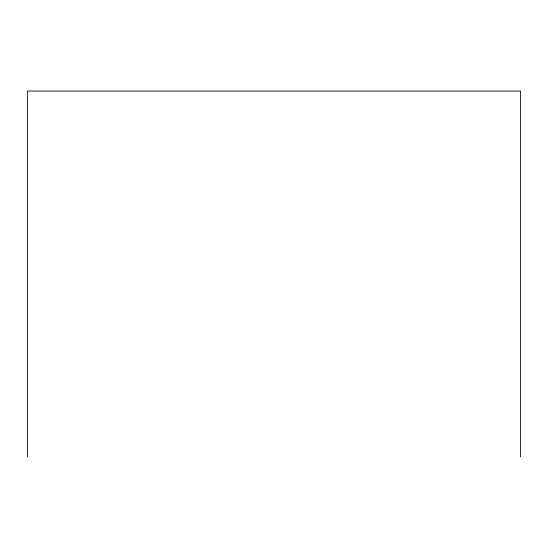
<?xml version="1.0" encoding="UTF-8"?>
<svg xmlns="http://www.w3.org/2000/svg" width="548" height="548" viewBox="0 0 548 548"><rect width="100%" height="100%" fill="white"/><g stroke="black" fill="none" stroke-linecap="round" stroke-linejoin="round"><path stroke-width="0.82" d="M520.6 456.95L520.6 91.05L27.4 91.05L27.4 456.95"/></g></svg>
